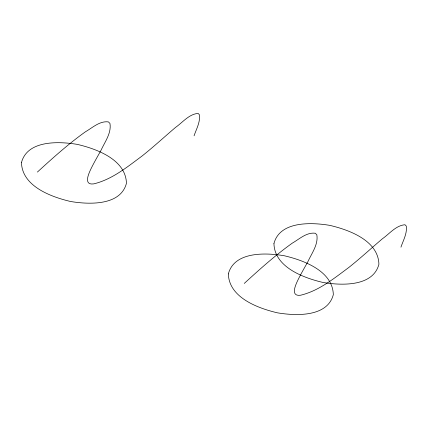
<?xml version="1.0" encoding="UTF-8"?>
<svg xmlns="http://www.w3.org/2000/svg" width="428" height="428" viewBox="0 0 428 428"><rect width="100%" height="100%" fill="white"/><g stroke="black" fill="none" stroke-linecap="round" stroke-linejoin="round"><path stroke-width="0.64" d="M194.066 135.82C196.334 129.037 200.454 122.092 199.384 114.715L198.094 113.399C189.005 114.105 182.596 122.483 175.507 127.432C164.299 136.981 153.454 146.97 141.914 156.134C127.116 167.091 112.034 179.466 93.775 183.874C82.139 185.554 89.81 171.184 92.175 166.412C94.984 160.907 98.103 155.567 101.094 150.158C104.913 141.796 111.617 133.022 109.943 123.398L108.386 121.889C99.724 120.749 92.48 127.753 85.456 131.771C68.41 143.926 52.81 157.948 37.391 172.072M400.945 247.165C403.213 240.381 407.333 233.437 406.268 226.059L404.979 224.743C395.884 225.449 389.48 233.827 382.391 238.776C371.178 248.326 360.333 258.314 348.799 267.479C334 278.435 318.914 290.81 300.654 295.218C289.018 296.898 296.695 282.528 299.054 277.756C301.868 272.251 304.987 266.911 307.973 261.503C311.798 253.141 318.502 244.367 316.822 234.742L315.27 233.233C306.609 232.094 299.365 239.097 292.34 243.115C275.29 255.27 259.689 269.292 244.27 283.416M21.47 162.576C22.085 186.314 51.21 196.955 70.572 201.486C88.65 204.52 120.541 206.007 126.447 183.302C125.832 159.569 96.707 148.923 77.345 144.397C59.267 141.358 27.376 139.876 21.47 162.576M228.354 273.92C228.969 297.658 258.095 308.299 277.451 312.831C295.529 315.864 327.425 317.351 333.326 294.646C332.711 270.913 303.586 260.267 284.229 255.741C266.152 252.702 234.255 251.22 228.354 273.92M273.936 243.553C274.551 267.291 303.677 277.933 323.033 282.464C341.116 285.497 373.007 286.985 378.914 264.279C378.299 240.547 349.173 229.9 329.811 225.374C311.734 222.335 279.837 220.853 273.936 243.553"/></g></svg>
